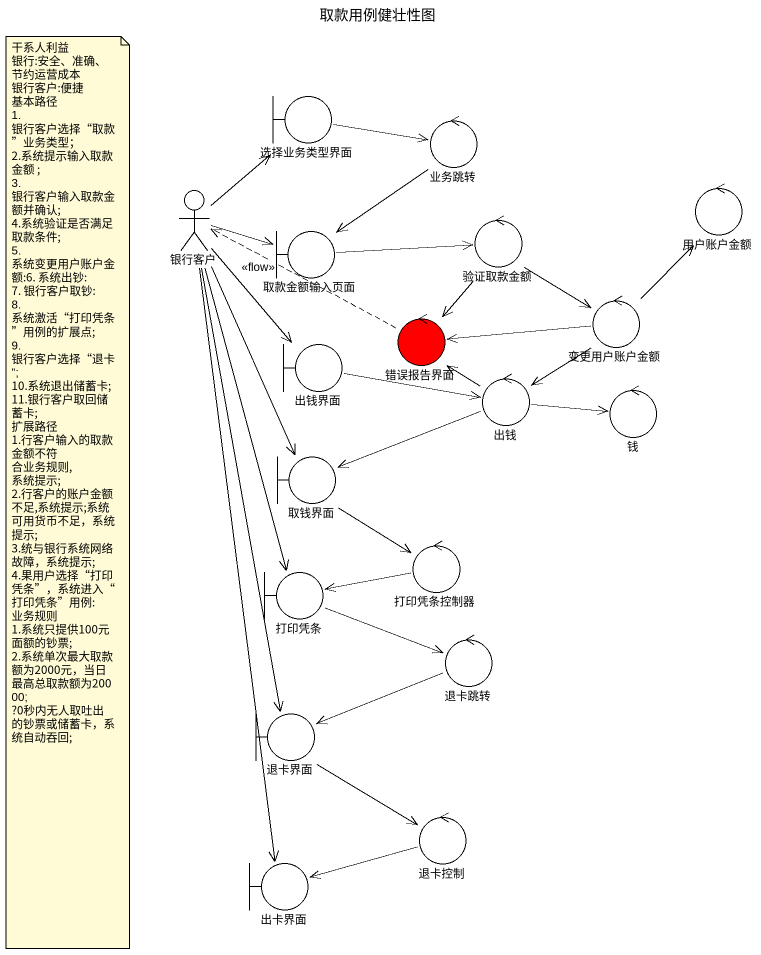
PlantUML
@startuml
title 取款用例健壮性图
boundary 选择业务类型界面
control 业务跳转
actor 银行客户
boundary 取款金额输入页面
control 验证取款金额
control 用户账户金额
control 错误报告界面 #FF0000
control 变更用户账户金额
boundary 出钱界面
control 出钱
control 钱
boundary 取钱界面
control 打印凭条控制器
boundary 打印凭条
control 退卡跳转
boundary 退卡界面
control 退卡控制
boundary 出卡界面
选择业务类型界面 -right-> 业务跳转
业务跳转 --> 取款金额输入页面
银行客户 -up-> 选择业务类型界面
银行客户 -right-> 取款金额输入页面
银行客户 --> 出钱界面
银行客户 --> 取钱界面
银行客户 --> 打印凭条
银行客户 --> 退卡界面
银行客户 --> 出卡界面
取款金额输入页面 -right-> 验证取款金额
验证取款金额 --> 错误报告界面
验证取款金额 --> 变更用户账户金额
错误报告界面 .left.> 银行客户 : <<flow>>
变更用户账户金额 -up-> 用户账户金额
变更用户账户金额 -left-> 错误报告界面
变更用户账户金额 --> 出钱
出钱界面 -right-> 出钱
出钱 -up-> 错误报告界面
出钱 -right-> 钱
出钱 -left-> 取钱界面
取钱界面 -right-> 打印凭条控制器
打印凭条控制器 -left-> 打印凭条
打印凭条 -right-> 退卡跳转
退卡跳转 -left-> 退卡界面
退卡界面 -right-> 退卡控制
退卡控制 -left-> 出卡界面
note as N1
  干系人利益
  银行:安全、准确、节约运营成本
  银行客户:便捷
  基本路径
  1. 银行客户选择“取款”业务类型；
  2.系统提示输入取款金额 ;
  3. 银行客户输入取款金额并确认;
  4.系统验证是否满足 取款条件;
  5. 系统变更用户账户金额:6. 系统出钞:
  7. 银行客户取钞:
  8. 系统激活“打印凭条”用例的扩展点;
  9. 银行客户选择“退卡”;
  10.系统退出储蓄卡;
  11.银行客户取回储蓄卡;
  扩展路径
  1.行客户输入的取款金额不符 合业务规则,系统提示;
  2.行客户的账户金额不足,系统提示;系统可用货币不足，系统提示;
  3.统与银行系统网络故障，系统提示;
  4.果用户选择“打印凭条”，系统进入“打印凭条”用例:
  业务规则
  1.系统只提供100元面额的钞票;
  2.系统单次最大取款额为2000元，当日最高总取款额为20000;
  ?0秒内无人取吐出的钞票或储蓄卡，系统自动吞回;
end note
@enduml
